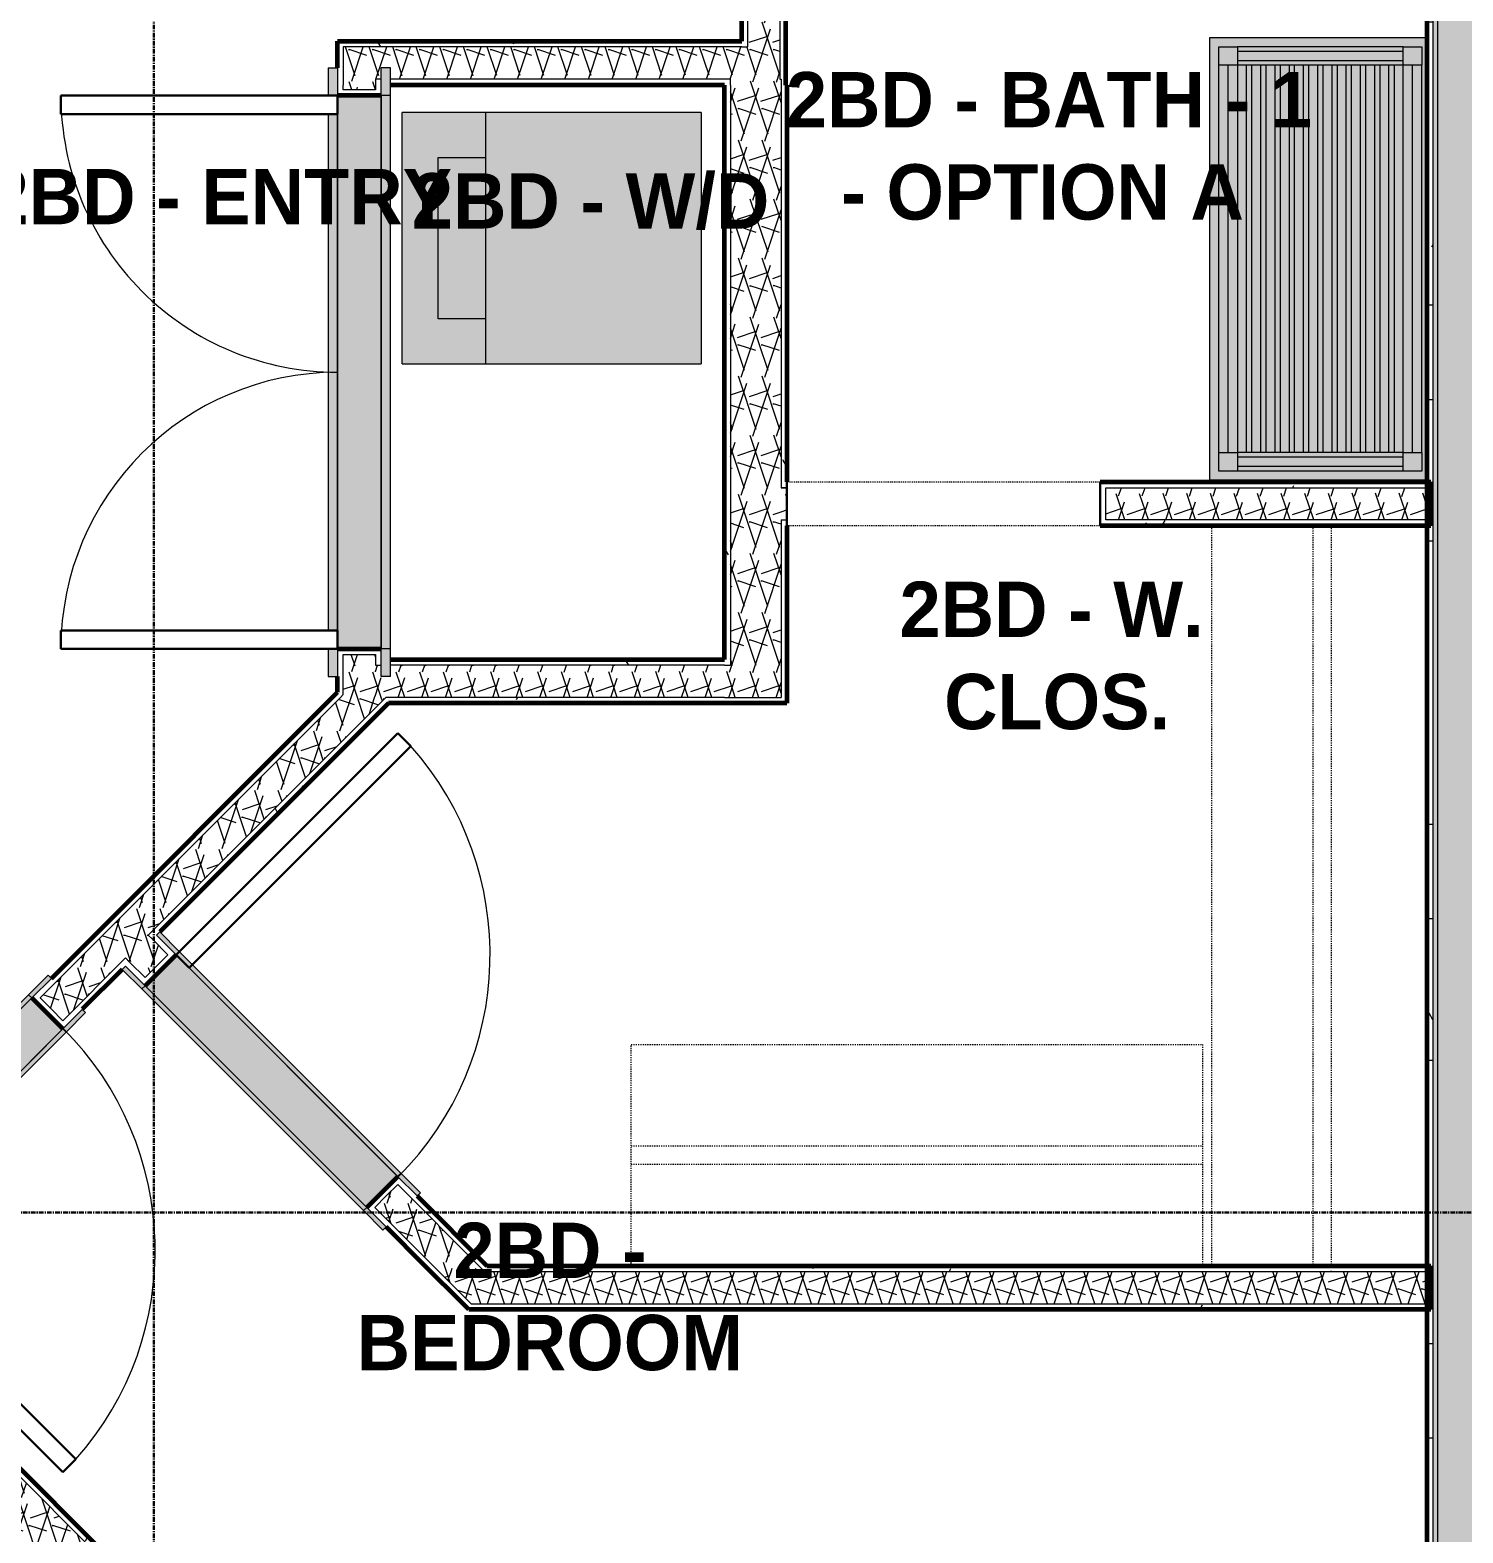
# Model space of a CAD drawing. Header units: inches. Extents: x -4110 to -1807, y 9775 to 11251.
# Drawn here: x -3494.7 to -3339.3, y 10132.4 to 10295.4 of the extents above; entities that cross this region are included whole.
import ezdxf

# ---------------------------------------------------------------- set-up
doc = ezdxf.new("R2010")
doc.units = ezdxf.units.IN
doc.header["$MEASUREMENT"] = 0
for name, pattern in [('Dash', [0.25, 0.125, -0.125]), ('Grid Line 1_2_', [0.875, 0.5, -0.125, 0.125, -0.125]), ('Overhead', [0.15625, 0.09375, -0.0625])]:
    doc.linetypes.add(name, pattern=pattern)
for name, color, linetype, lineweight in [('0-1', 7, 'Continuous', 5), ('0-2', 7, 'Continuous', 9), ('A-AREA-IDEN', 2, 'Continuous', 9), ('A-DETL-MEDM-1', 50, 'Continuous', 30), ('A-DETL-MEDM-2', 33, 'Overhead', 9), ('A-DOOR', 31, 'Continuous', 18), ('A-DOOR-3', 7, 'Continuous', 9), ('A-DOOR-4', 50, 'Continuous', 30), ('A-DOOR-FRAM-1', 31, 'Continuous', 18), ('A-DOOR-FRAM-2', 7, 'Continuous', 9), ('A-WALL', 113, 'Continuous', 18), ('A-WALL-1', 8, 'Continuous', 5), ('A-WALL-5', 250, 'Continuous', 60), ('A-WALL-6', 10, 'Continuous', 18), ('A-WALL-PATT-1', 7, 'Continuous', 9), ('A-WALL-PATT-2', 253, 'Continuous', 9), ('A-WALL-PATT-4', 111, 'Continuous', 9), ('I-WALL-4', 2, 'Continuous', 5), ('I-WALL-5', 2, 'Continuous', 60), ('P-SANR-FIXT-1', 135, 'Continuous', 9), ('P-SANR-FIXT-2', 7, 'Continuous', 9), ('Q-CASE-1', 7, 'Continuous', 9), ('Q-CASE-3', 90, 'Continuous', 9), ('Q-CASE-4', 127, 'Continuous', 9), ('Q-CASE-HDLN-1', 7, 'Dash', 9), ('S-GRID-1', 1, 'Grid Line 1_2_', 30)]:
    doc.layers.add(name, color=color, linetype=linetype, lineweight=lineweight)
doc.styles.add('Century Gothic_B', font='GOTHICB.TTF', dxfattribs={"height": 6})
pattern_1 = [(0, (0, 0), (20.48, 5.12), [0.845, -14.515, 0.845, -14.515, -81.92]), (0, (0, 0), (20.48, 5.12), [-30.72, 0.845, -29.875, 0.845, -14.515, -35.84]), (0, (0, 0), (20.48, 5.12), [-76.8, 0.845, -9.395, 0.845, -24.755]), (120, (7.68, 2.56), (-14.67405, 15.1762003), [0.845, -14.515, 0.845, -14.515, -81.92]), (120, (7.68, 2.56), (-14.67405, 15.1762003), [-30.72, 0.845, -29.875, 0.845, -14.515, -35.84]), (120, (7.68, 2.56), (-14.67405, 15.1762003), [-76.8, 0.845, -9.395, 0.845, -24.755]), (240, (10.24, 12.8), (-5.80595, -20.2962003), [0.845, -14.515, 0.845, -14.515, -81.92]), (240, (10.24, 12.8), (-5.80595, -20.2962003), [-30.72, 0.845, -29.875, 0.845, -14.515, -35.84]), (240, (10.24, 12.8), (-5.80595, -20.2962003), [-76.8, 0.845, -9.395, 0.845, -24.755])]
pattern_2 = [(161.57, (0.32, 0.32), (-2.560496185, -0.000537386), [0, -18.214, 2.022, 0]), (18.43, (-0.32, 0.32), (-2.560496185, 0.000537386), [0, -18.214, 2.022, 0]), (108.43, (0.32, 0.32), (1.27922091, -6.400876726), [6.07, -14.166]), (71.57, (-0.32, 0.32), (1.27922091, 6.400876726), [6.07, -14.166])]

# ---------------------------------------------------------------- blocks, each defined once
blk = doc.blocks.new('SWING - DOUBLE - FLUSH - SWING - DOUBLE - 5-0 x 6-8 - DUMMY-3700318-ENLARGED RCP - 1ST FLOOR PLAN - WEST')
at = {"layer": 'A-DOOR'}
for points in [[(-30, 3.375), (-33, 3.375), (-33, 2.375), (-30, 2.375)], [(30, 2.375), (30, 3.375), (-30, 3.375), (-30, 2.375), (8.314, 2.375)], [(33, 3.375), (30, 3.375), (30, 2.375), (33, 2.375), (33, 2.554)], [(-30, -2.375), (-33, -2.375), (-33, -3.375), (-30, -3.375)], [(28, -3.375), (28, -2.375), (-28, -2.375), (-28, -3.375), (8.314, -3.375)], [(33, -2.375), (30, -2.375), (30, -3.375), (33, -3.375)]]:
    blk.add_hatch(color=256, dxfattribs=at).paths.add_polyline_path(points, flags=0)
at = {"layer": 'A-DOOR-3'}
for p, q in [((-30, 3.375), (-33, 3.375)), ((-33, 3.375), (-33, 2.375)), ((30, 3.375), (-30, 3.375)), ((-30, 3.375), (-30, 2.375)), ((33, 3.375), (30, 3.375)), ((30, 3.375), (30, 2.375)), ((33, 3.375), (33, 2.375)), ((-30, 2.375), (-33, 2.375)), ((-30, 2.375), (30, 2.375)), ((33, 2.375), (30, 2.375)), ((-33, -3.375), (-33, -2.375)), ((-33, -2.375), (-30, -2.375)), ((-30, -3.375), (-30, -2.375)), ((28, -2.375), (-28, -2.375)), ((30, -3.375), (30, -2.375)), ((30, -2.375), (33, -2.375)), ((33, -3.375), (33, -2.375)), ((-33, -3.375), (-30, -3.375)), ((-28, -3.375), (28, -3.375)), ((30, -3.375), (33, -3.375))]:
    blk.add_line(p, q, dxfattribs=at)
for centre, start, end in [((-30, -2.375), 270, 0), ((30, -2.375), 180, 270)]:
    blk.add_arc(centre, 30, start, end, dxfattribs=at)
at = {"layer": 'A-DOOR-4'}
for p, q in [((-28, -2.375), (-30, -2.375)), ((-30, -2.375), (-30, -32.375)), ((-28, -32.375), (-28, -2.375)), ((28, -2.375), (30, -2.375)), ((28, -32.375), (28, -2.375)), ((30, -2.375), (30, -32.375)), ((-30, -32.375), (-28, -32.375)), ((30, -32.375), (28, -32.375))]:
    blk.add_line(p, q, dxfattribs=at)
blk = doc.blocks.new('Door-Opening - CLEAR OPENING - 34_ x 80_-3924454-ENLARGED RCP - 1ST FLOOR PLAN - WEST')
at = {"layer": 'A-DETL-MEDM-1'}
for p, q in [((-17.32, -2.38), (-17.32, 2.37)), ((16.68, 2.37), (16.68, -2.38))]:
    blk.add_line(p, q, dxfattribs=at)
at = {"layer": 'A-DETL-MEDM-2'}
for p, q in [((-17.32, 2.37), (16.68, 2.37)), ((16.68, -2.38), (-17.32, -2.38))]:
    blk.add_line(p, q, dxfattribs=at)
blk = doc.blocks.new('Bath Vanity - Bath Vanity 48_-V12-ENLARGED RCP - 1ST FLOOR PLAN - WEST')
at = {"layer": 'Q-CASE-3'}
h = blk.add_hatch(color=256, dxfattribs=at)
h.paths.add_polyline_path([(24.74, -3), (24.74, -0.4), (-23.26, -0.4), (-23.26, -24), (24.74, -24), (24.74, -4)], flags=0)
h.paths.add_polyline_path([(23.74, -2), (23.74, -23), (-22.26, -23), (-22.26, -1), (23.74, -1)], flags=0)
h.paths.add_polyline_path([(21.74, -3), (21.74, -2), (-20.26, -2), (-20.26, -3), (21.34, -3)], flags=0)
h.paths.add_polyline_path([(21.74, -4.55), (21.74, -4), (-20.26, -4), (-20.26, -4.55), (21.34, -4.55)], flags=0)
h.paths.add_polyline_path([(21.74, -13.82), (21.74, -13.27), (-20.26, -13.27), (-20.26, -13.82), (21.34, -13.82)], flags=0)
h.paths.add_polyline_path([(21.74, -20), (21.74, -19.45), (-20.26, -19.45), (-20.26, -20), (21.34, -20)], flags=0)
h.paths.add_polyline_path([(21.74, -18.45), (21.74, -17.91), (-20.26, -17.91), (-20.26, -18.45), (21.34, -18.45)], flags=0)
h.paths.add_polyline_path([(21.74, -7.09), (-20.26, -7.09), (-20.26, -7.64), (21.74, -7.64)], flags=0)
h.paths.add_polyline_path([(21.74, -5.55), (-20.26, -5.55), (-20.26, -6.09), (21.74, -6.09)], flags=0)
h.paths.add_polyline_path([(21.74, -16.36), (-20.26, -16.36), (-20.26, -16.91), (21.74, -16.91)], flags=0)
h.paths.add_polyline_path([(21.74, -11.73), (-20.26, -11.73), (-20.26, -12.27), (21.74, -12.27)], flags=0)
h.paths.add_polyline_path([(21.74, -15.36), (21.74, -14.82), (-20.26, -14.82), (-20.26, -15.36), (21.34, -15.36)], flags=0)
h.paths.add_polyline_path([(21.74, -9.18), (21.74, -8.64), (-20.26, -8.64), (-20.26, -9.18), (21.34, -9.18)], flags=0)
h.paths.add_polyline_path([(21.74, -10.73), (21.74, -10.18), (-20.26, -10.18), (-20.26, -10.73), (21.34, -10.73)], flags=0)
h.paths.add_polyline_path([(21.74, -21), (-20.26, -21), (-20.26, -22), (21.74, -22)], flags=0)
at = {"layer": 'Q-CASE-4'}
h = blk.add_hatch(color=256, dxfattribs=at)
h.paths.add_polyline_path([(23.74, -1), (21.74, -1), (21.74, -3), (23.74, -3), (23.74, -2)], flags=0)
h.paths.add_polyline_path([(23.74, -22), (23.74, -21), (21.74, -21), (21.74, -23), (23.74, -23)], flags=0)
h.paths.add_polyline_path([(-20.26, -1), (-22.26, -1), (-22.26, -3), (-20.26, -3), (-20.26, -2)], flags=0)
h.paths.add_polyline_path([(-20.26, -21), (-22.26, -21), (-22.26, -23), (-20.26, -23), (-20.26, -22)], flags=0)
for points in [[(21.74, -1), (-20.26, -1), (-20.26, -2), (21.74, -2)], [(-21.76, -4), (-21.76, -3), (-22.26, -3), (-22.26, -21), (-21.76, -21), (-21.76, -4.55)], [(-20.76, -4), (-20.76, -3), (-21.76, -3), (-21.76, -21), (-20.76, -21), (-20.76, -4.55)], [(-20.26, -3), (-20.76, -3), (-20.76, -21), (-20.26, -21), (-20.26, -4)], [(21.74, -4), (21.74, -3), (-20.26, -3), (-20.26, -4), (21.34, -4)], [(22.24, -11.73), (22.24, -3), (21.74, -3), (21.74, -21), (22.24, -21), (22.24, -12.27)], [(23.24, -11.73), (23.24, -3), (22.24, -3), (22.24, -21), (23.24, -21), (23.24, -12.27)], [(23.74, -3), (23.24, -3), (23.24, -21), (23.74, -21), (23.74, -4)], [(21.74, -5.55), (21.74, -4.55), (-20.26, -4.55), (-20.26, -5.55), (21.34, -5.55)], [(21.74, -7.09), (21.74, -6.09), (-20.26, -6.09), (-20.26, -7.09), (21.34, -7.09)], [(21.74, -8.64), (21.74, -7.64), (-20.26, -7.64), (-20.26, -8.64), (21.34, -8.64)], [(21.74, -10.18), (21.74, -9.18), (-20.26, -9.18), (-20.26, -10.18), (21.34, -10.18)], [(21.74, -10.73), (-20.26, -10.74), (-20.26, -11.73), (21.74, -11.73), (21.74, -10.74)], [(21.74, -13.27), (21.74, -12.27), (-20.26, -12.27), (-20.26, -13.27), (21.34, -13.27)], [(21.74, -14.82), (21.74, -13.82), (-20.26, -13.82), (-20.26, -14.82), (21.34, -14.82)], [(21.74, -16.36), (21.74, -15.36), (-20.26, -15.36), (-20.26, -16.36), (21.34, -16.36)], [(21.74, -17.91), (21.74, -16.91), (-20.26, -16.91), (-20.26, -17.91), (21.34, -17.91)], [(21.74, -19.45), (21.74, -18.45), (-20.26, -18.45), (-20.26, -19.45), (21.34, -19.45)], [(21.74, -21), (21.74, -20), (-20.26, -20), (-20.26, -21), (21.34, -21)], [(21.74, -22), (-20.26, -22), (-20.26, -23), (21.74, -23)]]:
    blk.add_hatch(color=256, dxfattribs=at).paths.add_polyline_path(points, flags=0)
at = {"layer": 'Q-CASE-1'}
for p, q in [((-23.26, -24), (-23.26, -0.4)), ((-22.26, -3), (-22.26, -1)), ((-22.26, -1), (-20.26, -1)), ((21.74, -1), (-20.26, -1)), ((-20.26, -1), (-20.26, -3)), ((21.74, -3), (21.74, -1)), ((21.74, -1), (23.74, -1)), ((23.74, -1), (23.74, -3)), ((24.74, -0.4), (24.74, -24)), ((-22.26, -3), (-22.26, -21)), ((-20.26, -3), (-22.26, -3)), ((-21.76, -3), (-21.76, -21)), ((-20.76, -3), (-20.76, -21)), ((21.74, -2), (-20.26, -2)), ((21.74, -3), (-20.26, -3)), ((-20.26, -3), (-20.26, -21)), ((21.74, -3), (21.74, -21)), ((23.74, -3), (21.74, -3)), ((22.24, -3), (22.24, -21)), ((23.24, -3), (23.24, -21)), ((23.74, -3), (23.74, -21)), ((-20.26, -4), (21.74, -4)), ((21.74, -4.55), (-20.26, -4.55)), ((-20.26, -5.55), (21.74, -5.55)), ((21.74, -6.09), (-20.26, -6.09)), ((-20.26, -7.09), (21.74, -7.09)), ((21.74, -7.64), (-20.26, -7.64)), ((-20.26, -8.64), (21.74, -8.64)), ((21.74, -9.18), (-20.26, -9.18)), ((-20.26, -10.18), (21.74, -10.18)), ((21.74, -10.73), (-20.26, -10.73)), ((-20.26, -11.73), (21.74, -11.73)), ((21.74, -12.27), (-20.26, -12.27)), ((-20.26, -13.27), (21.74, -13.27)), ((21.74, -13.82), (-20.26, -13.82)), ((-20.26, -14.82), (21.74, -14.82)), ((21.74, -15.36), (-20.26, -15.36)), ((-20.26, -16.36), (21.74, -16.36)), ((21.74, -16.91), (-20.26, -16.91)), ((-20.26, -17.91), (21.74, -17.91)), ((21.74, -18.45), (-20.26, -18.45)), ((-20.26, -19.45), (21.74, -19.45)), ((-22.26, -23), (-22.26, -21)), ((-22.26, -21), (-20.26, -21)), ((21.74, -20), (-20.26, -20)), ((-20.26, -21), (21.74, -21)), ((-20.26, -21), (-20.26, -23)), ((21.74, -23), (21.74, -21)), ((21.74, -21), (23.74, -21)), ((23.74, -21), (23.74, -23)), ((21.74, -22), (-20.26, -22)), ((24.74, -24), (-23.26, -24)), ((-20.26, -23), (-22.26, -23)), ((21.74, -23), (-20.26, -23)), ((23.74, -23), (21.74, -23))]:
    blk.add_line(p, q, dxfattribs=at)
blk = doc.blocks.new('Stacked Washer and Dryer - 26_x25_ - Private-1352637-ENLARGED RCP - 1ST FLOOR PLAN - WEST')
at = {"layer": 'P-SANR-FIXT-1'}
blk.add_hatch(color=256, dxfattribs=at).paths.add_polyline_path([(0, 13.62), (0, -13.63), (32.44, -13.63), (32.44, 13.62), (9.93, 13.62)], flags=0)
at = {"layer": 'P-SANR-FIXT-2'}
for p, q in [((32.44, 13.62), (0, 13.62)), ((0, -13.63), (0, 13.62)), ((23.34, 13.62), (23.34, -13.63)), ((32.44, 13.62), (32.44, -13.63)), ((23.34, 8.75), (28.53, 8.75)), ((28.53, 8.75), (28.53, -8.75)), ((28.53, -8.75), (23.34, -8.75)), ((0, -13.63), (32.44, -13.63))]:
    blk.add_line(p, q, dxfattribs=at)
blk = doc.blocks.new('OD_CW_Closet - OD_CW_Closet-3802031-ENLARGED RCP - 1ST FLOOR PLAN - WEST')
at = {"layer": 'Q-CASE-HDLN-1'}
for p, q in [((0.74, 13), (80.99, 13)), ((0.74, 11), (80.99, 11)), ((0.74, 0), (80.99, 0))]:
    blk.add_line(p, q, dxfattribs=at)
blk = doc.blocks.new('SWING - SINGLE - FLUSH - SWING - FLUSH - 2-10 x 6-8 - PRIVACY-3983845-ENLARGED RCP - 1ST FLOOR PLAN - WEST')
at = {"layer": 'A-DOOR-FRAM-1'}
for points in [[(-20, 2.38), (-17, 2.38), (-17, 2.88), (-20, 2.88)], [(-17, 2.38), (17, 2.38), (17, 2.88), (-17, 2.88)], [(17, 2.38), (20, 2.38), (20, 2.88), (17, 2.88)], [(-20, -2.87), (-17, -2.87), (-17, -2.37), (-20, -2.37)], [(-17, -2.87), (17, -2.87), (17, -2.37), (-17, -2.37)], [(17, -2.87), (20, -2.87), (20, -2.37), (17, -2.37)]]:
    blk.add_hatch(color=256, dxfattribs=at).paths.add_polyline_path(points, flags=0)
at = {"layer": 'A-DOOR-3'}
blk.add_arc((17, -2.37), 34.07, 180, 266.6343, dxfattribs=at)
at = {"layer": 'A-DOOR-4'}
for p, q in [((15, -2.37), (15, -36.38)), ((17, -2.37), (15, -2.37)), ((17, -2.37), (17, -36.38)), ((17, -36.38), (15, -36.38))]:
    blk.add_line(p, q, dxfattribs=at)
at = {"layer": 'A-DOOR-FRAM-2'}
for p, q in [((-17, 2.88), (-20, 2.88)), ((-20, 2.88), (-20, 2.38)), ((-20, 2.38), (-17, 2.38)), ((17, 2.88), (-17, 2.88)), ((-17, 2.88), (-17, 2.38)), ((-17, 2.38), (17, 2.38)), ((20, 2.88), (17, 2.88)), ((17, 2.88), (17, 2.38)), ((17, 2.38), (20, 2.38)), ((20, 2.88), (20, 2.38)), ((-17, -2.37), (-20, -2.37)), ((-20, -2.87), (-20, -2.37)), ((-20, -2.87), (-17, -2.87)), ((17, -2.37), (-17, -2.37)), ((-17, -2.87), (-17, -2.37)), ((-17, -2.87), (17, -2.87)), ((20, -2.37), (17, -2.37)), ((17, -2.87), (17, -2.37)), ((17, -2.87), (20, -2.87)), ((20, -2.87), (20, -2.37))]:
    blk.add_line(p, q, dxfattribs=at)
blk = doc.blocks.new('OD_CW_Closet - OD_CW_Closet-3850351-ENLARGED RCP - 1ST FLOOR PLAN - WEST')
at = {"layer": 'Q-CASE-HDLN-1'}
for p, q in [((0.74, -24), (0.74, 0)), ((0.74, 0), (62.72, 0)), ((62.72, 0), (62.72, -24)), ((0.74, -11), (62.72, -11)), ((0.74, -13), (62.72, -13))]:
    blk.add_line(p, q, dxfattribs=at)
blk = doc.blocks.new('SWING - SINGLE - FLUSH - SWING - FLUSH - 2-10 x 6-8 - PRIVACY-3983844-ENLARGED RCP - 1ST FLOOR PLAN - WEST')
at = {"layer": 'A-DOOR-FRAM-1'}
for points in [[(-17.63, 2.37), (-17, 2.37), (-17, 2.87), (-20, 2.87), (-20, 2.37)], [(-17, 2.37), (17, 2.37), (17, 2.87), (-17, 2.87)], [(17.62, 2.37), (20, 2.37), (20, 2.87), (17, 2.87), (17, 2.37)], [(-17, -2.88), (-17, -2.38), (-20, -2.38), (-20, -2.88), (-17.63, -2.88)], [(-16.5, -2.88), (17, -2.88), (17, -2.38), (-17, -2.38), (-17, -2.88)], [(20, -2.88), (20, -2.38), (17, -2.38), (17, -2.88), (17.62, -2.88)]]:
    blk.add_hatch(color=256, dxfattribs=at).paths.add_polyline_path(points, flags=0)
at = {"layer": 'A-DOOR-3'}
blk.add_arc((17, 2.37), 34.07, 93.3657, 180, dxfattribs=at)
at = {"layer": 'A-DOOR-4'}
for p, q in [((15, 2.37), (15, 36.38)), ((17, 36.38), (15, 36.38)), ((17, 2.37), (17, 36.38)), ((17, 2.37), (15, 2.37))]:
    blk.add_line(p, q, dxfattribs=at)
at = {"layer": 'A-DOOR-FRAM-2'}
for p, q in [((-17, 2.87), (-20, 2.87)), ((-20, 2.37), (-20, 2.87)), ((-20, 2.37), (-17, 2.37)), ((17, 2.87), (-17, 2.87)), ((-17, 2.37), (-17, 2.87)), ((-17, 2.37), (17, 2.37)), ((20, 2.87), (17, 2.87)), ((17, 2.37), (17, 2.87)), ((17, 2.37), (20, 2.37)), ((20, 2.37), (20, 2.87)), ((-17, -2.38), (-20, -2.38)), ((-20, -2.38), (-20, -2.88)), ((-20, -2.88), (-17, -2.88)), ((17, -2.38), (-17, -2.38)), ((-17, -2.38), (-17, -2.88)), ((-17, -2.88), (17, -2.88)), ((20, -2.38), (17, -2.38)), ((17, -2.38), (17, -2.88)), ((17, -2.88), (20, -2.88)), ((20, -2.38), (20, -2.88))]:
    blk.add_line(p, q, dxfattribs=at)
blk = doc.blocks.new('CTR - 1st Phase - Unit Layouts_rvt-1-ENLARGED RCP - 1ST FLOOR PLAN - WEST')
at = {"layer": 'A-WALL-1'}
for points in [[(-3456.63, 10228.31), (-3456.63, 10288.31), (-3461.38, 10288.31), (-3461.38, 10228.31), (-3457.26, 10228.31)], [(-3458.21, 10167.74), (-3454.85, 10171.1), (-3478.89, 10195.14), (-3482.25, 10191.78), (-3458.34, 10167.87)], [(-3515.22, 10163.05), (-3491.18, 10187.1), (-3494.54, 10190.45), (-3518.58, 10166.41), (-3515.78, 10163.61)]]:
    blk.add_hatch(color=256, dxfattribs=at).paths.add_polyline_path(points, flags=0)
at = {"layer": 'A-WALL-PATT-1'}
h = blk.add_hatch(dxfattribs=at)
h.set_pattern_fill('FP_1', color=256, style=0, pattern_type=2)
h.set_pattern_definition(pattern_1)
h.paths.add_polyline_path([(-3416.88, 10293.59), (-3416.88, 10307.59), (-3415.13, 10307.59), (-3415.13, 10308.21), (-3417.51, 10308.21), (-3417.51, 10293.59)], flags=0)
h.paths.add_polyline_path([(-3417.51, 10342.21), (-3415.13, 10342.21), (-3415.13, 10342.84), (-3416.88, 10342.84), (-3416.88, 10345.21), (-3417.51, 10345.21), (-3417.51, 10342.84)], flags=0)
h = blk.add_hatch(dxfattribs=at)
h.set_pattern_fill('FP_1', color=256, style=0, pattern_type=2)
h.set_pattern_definition(pattern_1)
h.paths.add_polyline_path([(-3421.94, 10293.59), (-3417.51, 10293.59), (-3417.51, 10294.21), (-3461.38, 10294.21), (-3461.38, 10293.59), (-3428.44, 10293.59)], flags=0)
h = blk.add_hatch(dxfattribs=at)
h.set_pattern_fill('FP_1', color=256, style=0, pattern_type=2)
h.set_pattern_definition(pattern_1)
h.paths.add_polyline_path([(-3419.38, 10226.54), (-3418.76, 10226.54), (-3418.76, 10289.46), (-3419.38, 10289.46), (-3419.38, 10227.16)], flags=0)
h = blk.add_hatch(dxfattribs=at)
h.set_pattern_fill('FP_1', color=256, style=0, pattern_type=2)
h.set_pattern_definition(pattern_1)
h.paths.add_polyline_path([(-3413.26, 10222.41), (-3412.63, 10222.41), (-3412.63, 10242.29), (-3413.26, 10242.29), (-3413.26, 10223.04)], flags=0)
h.paths.add_polyline_path([(-3412.63, 10245.79), (-3412.63, 10289.46), (-3413.26, 10289.46), (-3413.26, 10245.79)], flags=0)
h = blk.add_hatch(dxfattribs=at)
h.set_pattern_fill('FP_1', color=256, style=0, pattern_type=2)
h.set_pattern_definition(pattern_1)
h.paths.add_polyline_path([(-3378.01, 10244.04), (-3378.01, 10245.79), (-3343.16, 10245.79), (-3343.16, 10246.41), (-3378.63, 10246.41), (-3378.63, 10244.04)], flags=0)
h = blk.add_hatch(dxfattribs=at)
h.set_pattern_fill('FP_1', color=256, style=0, pattern_type=2)
h.set_pattern_definition(pattern_1)
h.paths.add_polyline_path([(-3378.01, 10241.66), (-3343.16, 10241.67), (-3343.16, 10242.29), (-3378.01, 10242.29), (-3378.01, 10244.04), (-3378.63, 10244.04), (-3378.63, 10241.66)], flags=0)
h = blk.add_hatch(dxfattribs=at)
h.set_pattern_fill('FP_1', color=256, style=0, pattern_type=2)
h.set_pattern_definition(pattern_1)
h.paths.add_polyline_path([(-3419.39, 10226.54), (-3419.38, 10226.54), (-3419.38, 10227.16), (-3455.63, 10227.16), (-3455.63, 10226.54), (-3420.86, 10226.54)], flags=0)
h = blk.add_hatch(dxfattribs=at)
h.set_pattern_fill('FP_1', color=256, style=0, pattern_type=2)
h.set_pattern_definition(pattern_1)
h.paths.add_polyline_path([(-3541.06, 10143.05), (-3518.58, 10165.53), (-3517.34, 10164.29), (-3516.9, 10164.73), (-3518.58, 10166.41), (-3541.06, 10143.93)], flags=0)
h.paths.add_polyline_path([(-3492.86, 10188.78), (-3492.42, 10189.22), (-3493.65, 10190.45), (-3461.38, 10222.73), (-3461.38, 10223.61), (-3494.54, 10190.45), (-3493.3, 10189.22)], flags=0)
h = blk.add_hatch(dxfattribs=at)
h.set_pattern_fill('FP_1', color=256, style=0, pattern_type=2)
h.set_pattern_definition(pattern_1)
h.paths.add_polyline_path([(-3413.26, 10222.41), (-3413.26, 10223.04), (-3456.12, 10223.04), (-3456.74, 10222.41), (-3418.76, 10222.41)], flags=0)
h = blk.add_hatch(dxfattribs=at)
h.set_pattern_fill('FP_1', color=256, style=0, pattern_type=2)
h.set_pattern_definition(pattern_1)
h.paths.add_polyline_path([(-3536.93, 10141.34), (-3520.26, 10158.02), (-3520.7, 10158.46), (-3536.93, 10142.22)], flags=0)
h.paths.add_polyline_path([(-3517.78, 10160.49), (-3515.22, 10163.05), (-3516.9, 10164.73), (-3517.34, 10164.29), (-3516.1, 10163.05), (-3518.23, 10160.93)], flags=0)
h.paths.add_polyline_path([(-3491.18, 10187.1), (-3483.93, 10194.34), (-3484.37, 10194.79), (-3491.18, 10187.98), (-3492.42, 10189.22), (-3492.86, 10188.78), (-3491.62, 10187.54)], flags=0)
h.paths.add_polyline_path([(-3481.46, 10196.82), (-3455.86, 10222.41), (-3456.74, 10222.41), (-3481.9, 10197.26)], flags=0)
h = blk.add_hatch(dxfattribs=at)
h.set_pattern_fill('FP_1', color=256, style=0, pattern_type=2)
h.set_pattern_definition(pattern_1)
h.paths.add_polyline_path([(-3445.17, 10161.41), (-3454.85, 10171.1), (-3456.53, 10169.42), (-3456.09, 10168.98), (-3454.85, 10170.21), (-3446.05, 10161.41)], flags=0)
h.paths.add_polyline_path([(-3480.57, 10193.46), (-3478.89, 10195.14), (-3481.01, 10197.26), (-3481.45, 10196.81), (-3479.78, 10195.14), (-3481.01, 10193.9)], flags=0)
h = blk.add_hatch(dxfattribs=at)
h.set_pattern_fill('FP_1', color=256, style=0, pattern_type=2)
h.set_pattern_definition(pattern_1)
h.paths.add_polyline_path([(-3343.16, 10160.79), (-3343.16, 10161.41), (-3446.05, 10161.41), (-3445.43, 10160.79), (-3353.5, 10160.79)], flags=0)
h = blk.add_hatch(dxfattribs=at)
h.set_pattern_fill('FP_1', color=256, style=0, pattern_type=2)
h.set_pattern_definition(pattern_1)
h.paths.add_polyline_path([(-3480.97, 10123.68), (-3480.97, 10124.56), (-3517.34, 10160.93), (-3517.78, 10160.49), (-3481.86, 10124.56)], flags=0)
h = blk.add_hatch(dxfattribs=at)
h.set_pattern_fill('FP_1', color=256, style=0, pattern_type=2)
h.set_pattern_definition(pattern_1)
h.paths.add_polyline_path([(-3343.16, 10156.66), (-3343.16, 10157.29), (-3447.76, 10157.29), (-3447.14, 10156.66), (-3353.5, 10156.66)], flags=0)
at = {"layer": 'A-WALL-PATT-2'}
h = blk.add_hatch(dxfattribs=at)
h.set_pattern_fill('FP_2', color=256, style=0, pattern_type=2)
h.set_pattern_definition(pattern_2)
h.paths.add_polyline_path([(-3413.38, 10290.09), (-3413.38, 10307.59), (-3416.88, 10307.59), (-3416.88, 10290.09)], flags=0)
h.paths.add_polyline_path([(-3416.88, 10342.84), (-3413.38, 10342.84), (-3413.38, 10345.21), (-3416.88, 10345.21)], flags=0)
h = blk.add_hatch(dxfattribs=at)
h.set_pattern_fill('FP_2', color=256, style=0, pattern_type=2)
h.set_pattern_definition(pattern_2)
h.paths.add_polyline_path([(-3455.63, 10290.09), (-3416.88, 10290.09), (-3416.88, 10293.59), (-3460.76, 10293.59), (-3460.76, 10290.09), (-3456.63, 10290.09), (-3456.63, 10291.31), (-3455.63, 10291.31), (-3455.63, 10290.23)], flags=0)
h = blk.add_hatch(dxfattribs=at)
h.set_pattern_fill('FP_2', color=256, style=0, pattern_type=2)
h.set_pattern_definition(pattern_2)
h.paths.add_polyline_path([(-3460, 10223.04), (-3457.26, 10223.04), (-3457.26, 10227.69), (-3460.76, 10227.69), (-3460.76, 10223.04)], flags=0)
h.paths.add_polyline_path([(-3460.55, 10288.94), (-3457.26, 10288.94), (-3457.26, 10290.09), (-3460.76, 10290.09), (-3460.76, 10288.94)], flags=0)
h = blk.add_hatch(dxfattribs=at)
h.set_pattern_fill('FP_2', color=256, style=0, pattern_type=2)
h.set_pattern_definition(pattern_2)
h.paths.add_polyline_path([(-3418.76, 10223.04), (-3413.26, 10223.04), (-3413.26, 10290.09), (-3418.76, 10290.09), (-3418.76, 10226.54)], flags=0)
h = blk.add_hatch(dxfattribs=at)
h.set_pattern_fill('FP_2', color=256, style=0, pattern_type=2)
h.set_pattern_definition(pattern_2)
h.paths.add_polyline_path([(-3378.01, 10242.29), (-3343.16, 10242.29), (-3343.16, 10245.79), (-3378.01, 10245.79), (-3378.01, 10244.04)], flags=0)
h.paths.add_polyline_path([(-3413.26, 10242.29), (-3412.63, 10242.29), (-3412.63, 10245.79), (-3413.26, 10245.79), (-3413.26, 10243.51)], flags=0)
h = blk.add_hatch(dxfattribs=at)
h.set_pattern_fill('FP_2', color=256, style=0, pattern_type=2)
h.set_pattern_definition(pattern_2)
h.paths.add_polyline_path([(-3454.54, 10223.04), (-3418.76, 10223.04), (-3418.76, 10226.54), (-3455.63, 10226.54), (-3455.63, 10225.31), (-3456.63, 10225.31), (-3456.63, 10226.54), (-3457.26, 10226.54), (-3457.26, 10223.04), (-3456.12, 10223.04)], flags=0)
h = blk.add_hatch(dxfattribs=at)
h.set_pattern_fill('FP_2', color=256, style=0, pattern_type=2)
h.set_pattern_definition(pattern_2)
h.paths.add_polyline_path([(-3537.56, 10141.6), (-3516.1, 10163.05), (-3518.58, 10165.53), (-3537.56, 10146.55), (-3537.56, 10141.63)], flags=0)
h.paths.add_polyline_path([(-3491.18, 10187.98), (-3456.12, 10223.04), (-3460.76, 10223.04), (-3460.76, 10223.35), (-3493.65, 10190.45), (-3492.42, 10189.22)], flags=0)
h = blk.add_hatch(dxfattribs=at)
h.set_pattern_fill('FP_2', color=256, style=0, pattern_type=2)
h.set_pattern_definition(pattern_2)
h.paths.add_polyline_path([(-3447.76, 10160.79), (-3445.43, 10160.79), (-3454.85, 10170.21), (-3457.33, 10167.74), (-3450.38, 10160.79)], flags=0)
h.paths.add_polyline_path([(-3482.25, 10192.66), (-3479.78, 10195.14), (-3481.9, 10197.26), (-3484.37, 10194.79), (-3482.61, 10193.02)], flags=0)
h = blk.add_hatch(dxfattribs=at)
h.set_pattern_fill('FP_2', color=256, style=0, pattern_type=2)
h.set_pattern_definition(pattern_2)
h.paths.add_polyline_path([(-3484.47, 10122.23), (-3484.47, 10127.18), (-3518.23, 10160.93), (-3520.7, 10158.46), (-3485.1, 10122.86)], flags=0)
h = blk.add_hatch(dxfattribs=at)
h.set_pattern_fill('FP_2', color=256, style=0, pattern_type=2)
h.set_pattern_definition(pattern_2)
h.paths.add_polyline_path([(-3342.76, 10157.29), (-3342.76, 10160.79), (-3450.38, 10160.79), (-3446.88, 10157.29), (-3353.5, 10157.29)], flags=0)
h = blk.add_hatch(dxfattribs=at)
h.set_pattern_fill('FP_2', color=256, style=0, pattern_type=2)
h.set_pattern_definition(pattern_2)
h.paths.add_polyline_path([(-3537.56, 10130.9), (-3493.15, 10130.9), (-3496.65, 10134.4), (-3537.56, 10134.4), (-3537.56, 10130.93)], flags=0)
at = {"layer": 'A-WALL-5'}
for p, q in [((-3417.51, 10294.21), (-3417.51, 10305.21)), ((-3412.76, 10305.21), (-3412.76, 10289.46)), ((-3461.38, 10294.21), (-3417.51, 10294.21)), ((-3461.38, 10293.59), (-3461.38, 10294.21)), ((-3461.38, 10291.31), (-3461.38, 10293.59)), ((-3456.63, 10288.31), (-3461.38, 10288.31)), ((-3419.38, 10289.46), (-3455.63, 10289.46)), ((-3419.38, 10227.16), (-3419.38, 10289.46)), ((-3412.76, 10289.46), (-3412.63, 10289.46)), ((-3412.63, 10289.46), (-3412.63, 10246.41)), ((-3378.63, 10246.41), (-3342.76, 10246.41)), ((-3342.76, 10246.41), (-3342.76, 10241.66)), ((-3412.63, 10241.66), (-3412.63, 10222.41)), ((-3342.76, 10241.66), (-3378.63, 10241.66)), ((-3461.38, 10228.31), (-3456.63, 10228.31)), ((-3455.63, 10227.16), (-3419.38, 10227.16)), ((-3461.38, 10223.61), (-3461.38, 10225.31)), ((-3492.42, 10192.58), (-3461.38, 10223.61)), ((-3455.86, 10222.41), (-3480.66, 10197.61)), ((-3419.38, 10222.41), (-3455.86, 10222.41)), ((-3413.26, 10222.41), (-3419.38, 10222.41)), ((-3412.63, 10222.41), (-3413.26, 10222.41)), ((-3478.89, 10195.14), (-3482.25, 10191.78)), ((-3484.73, 10193.55), (-3489.06, 10189.22)), ((-3491.18, 10187.1), (-3494.54, 10190.45)), ((-3458.21, 10167.74), (-3454.85, 10171.1)), ((-3452.73, 10168.98), (-3445.17, 10161.41)), ((-3451.89, 10161.41), (-3456.09, 10165.62)), ((-3447.76, 10157.29), (-3451.89, 10161.41)), ((-3445.17, 10161.41), (-3342.76, 10161.41)), ((-3342.76, 10161.41), (-3342.76, 10156.66)), ((-3516.99, 10160.58), (-3485.1, 10128.69)), ((-3447.14, 10156.66), (-3447.76, 10157.29)), ((-3342.76, 10156.66), (-3447.14, 10156.66))]:
    blk.add_line(p, q, dxfattribs=at)
at = {"layer": 'A-WALL-6'}
for p, q in [((-3416.88, 10293.59), (-3416.88, 10307.59)), ((-3413.38, 10307.59), (-3413.38, 10290.09)), ((-3417.51, 10293.59), (-3460.76, 10293.59)), ((-3460.76, 10293.59), (-3460.76, 10290.09)), ((-3417.51, 10293.59), (-3416.88, 10293.59)), ((-3460.76, 10290.09), (-3460.76, 10289.46)), ((-3456.63, 10290.09), (-3457.26, 10290.09)), ((-3457.26, 10290.09), (-3457.26, 10289.46)), ((-3418.76, 10290.09), (-3455.63, 10290.09)), ((-3418.76, 10289.46), (-3418.76, 10290.09)), ((-3413.38, 10290.09), (-3413.26, 10290.09)), ((-3413.26, 10290.09), (-3413.26, 10289.46)), ((-3460.76, 10288.94), (-3460.76, 10289.46)), ((-3459.01, 10288.94), (-3460.76, 10288.94)), ((-3457.26, 10288.94), (-3459.01, 10288.94)), ((-3457.26, 10289.46), (-3457.26, 10288.94)), ((-3456.63, 10228.31), (-3456.63, 10288.31)), ((-3418.76, 10289.46), (-3418.76, 10226.54)), ((-3413.26, 10289.46), (-3413.26, 10245.79)), ((-3461.38, 10286.31), (-3461.38, 10230.31)), ((-3413.26, 10245.79), (-3412.63, 10245.79)), ((-3412.63, 10245.79), (-3413.26, 10245.79)), ((-3378.01, 10244.04), (-3378.01, 10245.79)), ((-3378.01, 10245.79), (-3342.76, 10245.79)), ((-3378.01, 10242.29), (-3378.01, 10244.04)), ((-3413.26, 10242.29), (-3412.63, 10242.29)), ((-3413.26, 10242.29), (-3412.63, 10242.29)), ((-3413.26, 10242.29), (-3413.26, 10223.04)), ((-3342.76, 10242.29), (-3378.01, 10242.29)), ((-3460.76, 10223.35), (-3460.76, 10227.69)), ((-3460.76, 10227.69), (-3459.01, 10227.69)), ((-3459.01, 10227.69), (-3457.26, 10227.69)), ((-3457.26, 10227.69), (-3457.26, 10226.54)), ((-3457.26, 10226.54), (-3456.63, 10226.54)), ((-3419.38, 10226.54), (-3455.63, 10226.54)), ((-3419.38, 10226.54), (-3418.76, 10226.54)), ((-3461.38, 10222.73), (-3461.07, 10223.04)), ((-3461.07, 10223.04), (-3460.76, 10223.35)), ((-3456.12, 10223.04), (-3456.74, 10222.41)), ((-3419.38, 10223.04), (-3456.12, 10223.04)), ((-3419.38, 10223.04), (-3418.76, 10223.04)), ((-3418.76, 10223.04), (-3413.26, 10223.04)), ((-3493.65, 10190.45), (-3461.38, 10222.73)), ((-3456.74, 10222.41), (-3481.9, 10197.26)), ((-3481.9, 10197.26), (-3481.46, 10196.82)), ((-3481.46, 10196.82), (-3479.78, 10195.14)), ((-3484.37, 10194.79), (-3491.18, 10187.98)), ((-3484.37, 10194.79), (-3483.93, 10194.34)), ((-3482.25, 10192.66), (-3483.93, 10194.34)), ((-3481.01, 10193.9), (-3482.25, 10192.66)), ((-3479.78, 10195.14), (-3481.01, 10193.9)), ((-3454.85, 10171.1), (-3478.89, 10195.14)), ((-3494.54, 10190.45), (-3518.58, 10166.41)), ((-3492.42, 10189.22), (-3493.65, 10190.45)), ((-3482.25, 10191.78), (-3458.21, 10167.74)), ((-3491.18, 10187.98), (-3492.42, 10189.22)), ((-3515.22, 10163.05), (-3491.18, 10187.1)), ((-3456.09, 10168.98), (-3454.85, 10170.21)), ((-3454.85, 10170.21), (-3446.05, 10161.41)), ((-3457.33, 10167.74), (-3456.09, 10168.98)), ((-3451, 10161.41), (-3457.33, 10167.74)), ((-3451, 10161.41), (-3450.38, 10160.79)), ((-3446.05, 10161.41), (-3445.43, 10160.79)), ((-3517.78, 10160.49), (-3485.1, 10127.81)), ((-3450.38, 10160.79), (-3446.88, 10157.29)), ((-3445.43, 10160.79), (-3342.76, 10160.79)), ((-3446.88, 10157.29), (-3342.76, 10157.29))]:
    blk.add_line(p, q, dxfattribs=at)
at = {"layer": '0-2'}
for name, p, rotation in [('Bath Vanity - Bath Vanity 48_-V12-ENLARGED RCP - 1ST FLOOR PLAN - WEST', (-3342.76, 10271.34), 269.9999999996786), ('SWING - DOUBLE - FLUSH - SWING - DOUBLE - 5-0 x 6-8 - DUMMY-3700318-ENLARGED RCP - 1ST FLOOR PLAN - WEST', (-3459.01, 10258.31), 270.0000000000007), ('Stacked Washer and Dryer - 26_x25_ - Private-1352637-ENLARGED RCP - 1ST FLOOR PLAN - WEST', (-3421.94, 10272.84), 180), ('Door-Opening - CLEAR OPENING - 34_ x 80_-3924454-ENLARGED RCP - 1ST FLOOR PLAN - WEST', (-3395.95, 10244.04), 180), ('OD_CW_Closet - OD_CW_Closet-3802031-ENLARGED RCP - 1ST FLOOR PLAN - WEST', (-3366.57, 10242.4), 269.9999999999985), ('SWING - SINGLE - FLUSH - SWING - FLUSH - 2-10 x 6-8 - PRIVACY-3983845-ENLARGED RCP - 1ST FLOOR PLAN - WEST', (-3468.55, 10181.44), 135.0000000000005), ('SWING - SINGLE - FLUSH - SWING - FLUSH - 2-10 x 6-8 - PRIVACY-3983844-ENLARGED RCP - 1ST FLOOR PLAN - WEST', (-3504.88, 10176.75), 225.0000000000032)]:
    blk.add_blockref(name, p, dxfattribs=dict(at, rotation=rotation))
blk.add_blockref('OD_CW_Closet - OD_CW_Closet-3850351-ENLARGED RCP - 1ST FLOOR PLAN - WEST', (-3430.26, 10185.41), dxfattribs=at)
blk = doc.blocks.new('CTR - 1st Phase - Structure_rvt-1-ENLARGED RCP - 1ST FLOOR PLAN - WEST')
at = {"layer": 'S-GRID-1'}
for p, q in [((-3481.32, 9774.88), (-3481.32, 11217.93)), ((-1807.14, 10167.19), (-4076.95, 10167.19))]:
    blk.add_line(p, q, dxfattribs=at)

msp = doc.modelspace()

# ---------------------------------------------------------------- hatches: boundary and pattern name
at = {"layer": 'A-WALL-PATT-4'}
h = msp.add_hatch(dxfattribs=at)
h.set_pattern_fill('FP_1', color=256, style=0, pattern_type=2)
h.set_pattern_definition(pattern_1)
h.paths.add_polyline_path([(-3342.54, 10017.09), (-3342.54, 10302.72), (-3343.16, 10302.72), (-3343.16, 10160.79), (-3342.76, 10160.79), (-3342.76, 10157.29), (-3343.16, 10157.29), (-3343.16, 10017.09)], flags=0)
h.paths.add_polyline_path([(-3343.16, 10322.67), (-3342.54, 10322.67), (-3342.54, 10373.41), (-3342.76, 10373.39), (-3342.76, 10334.91), (-3343.16, 10334.91), (-3343.16, 10331.87)], flags=0)
h = msp.add_hatch(dxfattribs=at)
h.set_pattern_fill('FP_2', color=256, style=0, pattern_type=2)
h.set_pattern_definition(pattern_2)
h.paths.add_polyline_path([(-3336.54, 10017.09), (-3336.54, 10374.04), (-3342.04, 10374.04), (-3342.04, 10017.09)], flags=0)
at = {"layer": 'I-WALL-4'}
msp.add_hatch(color=256, dxfattribs=at).paths.add_polyline_path([(-3342.04, 10017.09), (-3342.04, 10374.04), (-3342.54, 10374.04), (-3342.54, 10322.67), (-3342.14, 10322.67), (-3342.14, 10302.72), (-3342.54, 10302.72), (-3342.54, 10017.09)], flags=0)

# ---------------------------------------------------------------- linework, layer by layer
at = {"layer": 'A-WALL'}
for p, q in [((-3342.04, 10374.04), (-3342.04, 10017.09)), ((-3342.54, 10302.72), (-3342.54, 10017.09))]:
    msp.add_line(p, q, dxfattribs=at)
at = {"layer": 'I-WALL-5'}
msp.add_line((-3343.16, 10017.09), (-3343.16, 10302.72), dxfattribs=at)

# ---------------------------------------------------------------- block references
at = {"layer": '0-1'}
for name in ['CTR - 1st Phase - Structure_rvt-1-ENLARGED RCP - 1ST FLOOR PLAN - WEST', 'CTR - 1st Phase - Unit Layouts_rvt-1-ENLARGED RCP - 1ST FLOOR PLAN - WEST']:
    msp.add_blockref(name, (0, 0), dxfattribs=at)

# ---------------------------------------------------------------- texts
at = {"layer": 'A-AREA-IDEN', "char_height": 6, "attachment_point": 1, "style": 'Century Gothic_B'}
for s, insert, width in [('2BD - BATH - 1', (-3412.73, 10290.87), 69.892), ('2BD - ENTRY', (-3499.33, 10280.36), 58.984), ('2BD - W/D', (-3453.31, 10279.9), 50.298), ('- OPTION A', (-3406.73, 10280.87), 55.55), ('2BD - W.', (-3400.4, 10235.6), 41.208), ('CLOS.', (-3395.57, 10225.6), 29.492), ('2BD -', (-3448.8, 10166.08), 26.26), ('BEDROOM', (-3459.3, 10156.08), 51.51)]:
    msp.add_mtext(s, dxfattribs=dict(at, insert=insert, width=width))

doc.saveas('drawing.dxf')
